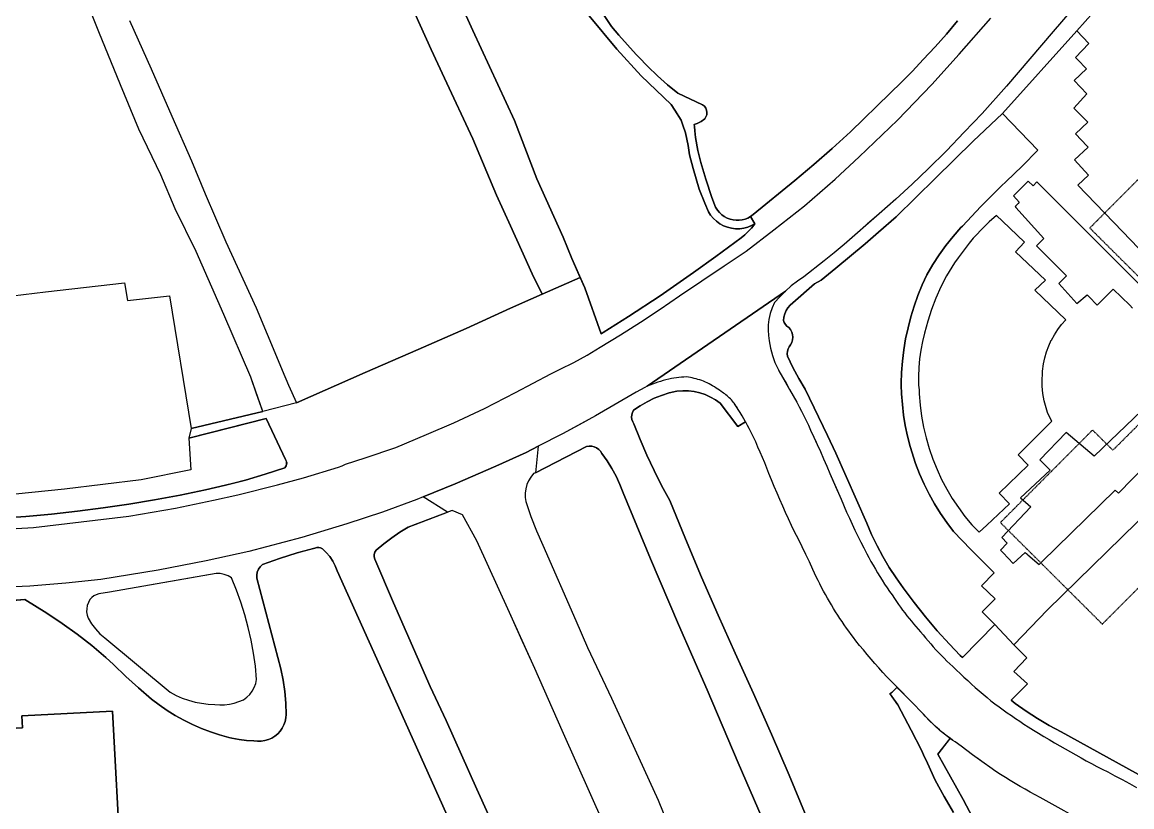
# Model space of a CAD drawing. Header units: inches. Extents: x 1273557 to 1282364, y 239587 to 246310.
# Drawn here: x 1277121.4 to 1277599.5, y 241213.5 to 241551.6 of the extents above; entities that cross this region are included whole.
import ezdxf

# ---------------------------------------------------------------- set-up
doc = ezdxf.new("R2010")
doc.units = ezdxf.units.IN
doc.header["$MEASUREMENT"] = 0
doc.linetypes.add('HIDDEN', pattern=[0.375, 0.25, -0.125])
for name, color, linetype in [('BLDG-UW', 231, 'Continuous'), ('BLDG-UW-UG', 159, 'HIDDEN'), ('GRASS', 3, 'Continuous'), ('PATH', 253, 'Continuous'), ('PATH-ISLAND', 252, 'Continuous'), ('STREET-UW', 50, 'Continuous')]:
    doc.layers.add(name, color=color, linetype=linetype)

msp = doc.modelspace()

# ---------------------------------------------------------------- linework, layer by layer
at = {"layer": 'BLDG-UW'}
msp.add_lwpolyline([(1277124.2, 241198.03), (1277124.82, 241186.26), (1277163.82, 241188.32), (1277160.29, 241254.72), (1277121.23, 241252.65), (1277121.5, 241247.53), (1277088.1, 241245.76), (1277074.28, 241245.03), (1277042.43, 241243.34), (1277042.13, 241249.09), (1277005.16, 241247.13), (1277003.12, 241247.02), (1277003.37, 241242.32), (1277006.66, 241180.08), (1277006.72, 241178.98), (1277045.78, 241181.04), (1277045.78, 241181.04), (1277045.78, 241181.04), (1277045.1, 241193.84), (1277054.27, 241194.33), (1277118.29, 241197.72)], close=True, dxfattribs=at)
at = {"layer": 'BLDG-UW-UG', "transparency": 33554687}
msp.add_lwpolyline([(1277627.52, 241509.24), (1277581.37, 241462.91), (1277630.9, 241413.57), (1277630.92, 241406.64), (1277591.31, 241367.16), (1277582.57, 241375.87), (1277542.84, 241335.99), (1277586.77, 241292.24), (1277715.56, 241421.55), (1277627.52, 241509.24)], close=True, dxfattribs=at)
at = {"layer": 'GRASS'}
for points in [[(1277112.47, 241433.06), (1277131.39, 241435.37), (1277165.38, 241439.34), (1277166.68, 241431.68), (1277184.77, 241433.64), (1277194.22, 241376.56), (1277225.04, 241383.82), (1277219.85, 241398.57), (1277208.3, 241425.7), (1277196.3, 241452.74), (1277187.27, 241471.23), (1277181.15, 241485.83), (1277171.69, 241505.56), (1277163.79, 241524.59), (1277154.33, 241547.46), (1277146.59, 241566.93), (1277140.4, 241583.08), (1277132.89, 241600.82), (1277125.14, 241618.65), (1277121.57, 241626.77), (1277119.2, 241632.18)], [(1277609.02, 241591.82), (1277589.89, 241563.58), (1277586.62, 241559.94), (1277575.8, 241547.88), (1277580.98, 241542.46), (1277575.18, 241536.34), (1277575.34, 241536.18), (1277575.88, 241535.64), (1277576.07, 241535.45), (1277579.98, 241531.52), (1277574.7, 241526.49), (1277580.15, 241520.79), (1277574.48, 241514.57), (1277580.11, 241508.92), (1277580.5, 241508.53), (1277575.22, 241503.5), (1277580.25, 241498.24), (1277580.67, 241497.8), (1277574.84, 241492.24), (1277580.86, 241485.73), (1277576.26, 241481.42), (1277595.43, 241461.47), (1277612.73, 241443.47)], [(1277301.27, 241579.4), (1277315.48, 241547.96), (1277333.45, 241509.28), (1277343.08, 241484.17), (1277354.42, 241458.94), (1277358.18, 241449.71), (1277363.79, 241437.11), (1277370.86, 241417.38), (1277371.71, 241417.89), (1277382.54, 241424.82), (1277396.25, 241433.65), (1277410.67, 241443.67), (1277420.29, 241450.68), (1277431.2, 241458.71), (1277432.76, 241459.97), (1277435.65, 241462.83), (1277437.06, 241464.74), (1277435.63, 241463.93), (1277434, 241463.26), (1277432.3, 241462.82), (1277430.55, 241462.59), (1277428.78, 241462.6), (1277427.03, 241462.83), (1277425.28, 241463.26), (1277423.6, 241463.91), (1277422, 241464.76), (1277420.52, 241465.8), (1277419.19, 241467.02), (1277418.01, 241468.39), (1277417.01, 241469.9), (1277415.57, 241473.57), (1277413.12, 241479.72), (1277410.5, 241488.49), (1277408.85, 241494.41), (1277408.28, 241498.51), (1277407.2, 241503.86), (1277405.95, 241507.16), (1277405.36, 241509.36), (1277402.57, 241513.66), (1277400.99, 241516.17), (1277388.09, 241528.42), (1277377.65, 241540.02), (1277365.7, 241554.38)], [(1277167.63, 241552.34), (1277176.92, 241531.56), (1277185.83, 241511.1), (1277194.25, 241491.83), (1277200.27, 241477.66), (1277209.16, 241457.01), (1277222.2, 241428.53), (1277231.71, 241405.86), (1277233.44, 241401.71), (1277236.16, 241395.19), (1277239.61, 241387.65), (1277269.11, 241400.61), (1277291.99, 241410.59), (1277312.68, 241419.62), (1277331.76, 241428.31), (1277340.51, 241432.3), (1277345.35, 241434.41), (1277341.1, 241443.11), (1277336.46, 241453.42), (1277331.73, 241463.89), (1277325.8, 241477.01), (1277315.47, 241501.28), (1277303.28, 241527.52), (1277297.59, 241539.76), (1277283.3, 241571.37)], [(1277371.85, 241554.87), (1277375.34, 241549.8), (1277378.41, 241545.99), (1277385.93, 241537.61), (1277386.89, 241536.61), (1277390.89, 241532.47), (1277395.05, 241528.48), (1277399.37, 241524.66), (1277403.83, 241521.02), (1277414.56, 241516.04), (1277415.3, 241515.39), (1277415.86, 241514.58), (1277416.23, 241513.67), (1277416.37, 241512.69), (1277416.29, 241511.71), (1277415.98, 241510.77), (1277415.47, 241509.93), (1277413.94, 241508.79), (1277412.26, 241507.9), (1277410.94, 241507.45), (1277411.01, 241506.59), (1277411.19, 241504.83), (1277411.41, 241501.98), (1277412.49, 241496.35), (1277413.8, 241491.17), (1277415.91, 241483.89), (1277418.47, 241476.03), (1277420.04, 241471.9), (1277420.91, 241470.59), (1277421.8, 241469.55), (1277422.8, 241468.63), (1277423.9, 241467.86), (1277425.11, 241467.22), (1277426.37, 241466.73), (1277427.7, 241466.4), (1277429.03, 241466.23), (1277430.32, 241466.22), (1277431.61, 241466.39), (1277432.85, 241466.71), (1277434.04, 241467.2), (1277435.14, 241467.82), (1277436.28, 241468.7), (1277454.33, 241483.41), (1277462.41, 241490.24), (1277470.39, 241497.22), (1277478.21, 241504.31), (1277495.35, 241521.04), (1277500.25, 241525.73), (1277504.94, 241530.54), (1277509.56, 241535.57), (1277514.69, 241540.97), (1277519.6, 241546.45), (1277524.4, 241552.12)], [(1277640.62, 241400.76), (1277587.81, 241453.56), (1277559.45, 241481.92), (1277558.6, 241482.76), (1277557.01, 241481.14), (1277554.76, 241483.12), (1277548.47, 241476.73), (1277550.95, 241474.07), (1277550.46, 241473.52), (1277549.25, 241472.16), (1277549.57, 241471.81), (1277561.62, 241458.46), (1277558.46, 241455.24), (1277571.28, 241442.27), (1277567.98, 241439.07), (1277575.76, 241430.34), (1277580.3, 241434.1), (1277580.96, 241433.4), (1277584.57, 241429.6), (1277591.51, 241436.53), (1277598.58, 241429.61), (1277599.79, 241428.41)], [(1277624.37, 241403.9), (1277583.25, 241364.61), (1277571.26, 241374.87), (1277559.79, 241362.99), (1277564.28, 241358.6), (1277551.57, 241346.67), (1277555.96, 241342.75), (1277543.54, 241329.49), (1277545.74, 241327.08), (1277542.9, 241324.1), (1277543.98, 241322.99), (1277548.4, 241318.42), (1277553.51, 241323.14), (1277554.22, 241322.52), (1277554.7, 241322.11), (1277559.55, 241317.93), (1277560.66, 241319.01), (1277592.36, 241349.89), (1277593.75, 241348.69), (1277642.65, 241398.73)], [(1277522.6, 241211.05), (1277518.57, 241218), (1277514.75, 241225.05), (1277511.43, 241232.29), (1277509.74, 241235.88), (1277508.79, 241237.94), (1277504.44, 241246.47), (1277498.59, 241257.5), (1277495.19, 241262.29), (1277496.32, 241263.03), (1277498.35, 241265.02), (1277493.92, 241269.57), (1277492.19, 241271.45), (1277490.48, 241273.35), (1277488.78, 241275.26), (1277487.11, 241277.2), (1277485.45, 241279.14), (1277483.81, 241281.11), (1277482.19, 241283.09), (1277480.59, 241285.08), (1277479.55, 241286.42), (1277478.53, 241287.77), (1277477.52, 241289.13), (1277476.53, 241290.5), (1277475.56, 241291.89), (1277474.61, 241293.29), (1277473.67, 241294.7), (1277472.76, 241296.13), (1277471.86, 241297.56), (1277470.98, 241299.01), (1277470.07, 241300.48), (1277469.18, 241301.96), (1277468.31, 241303.45), (1277467.46, 241304.95), (1277466.63, 241306.47), (1277465.83, 241307.99), (1277465.04, 241309.53), (1277464.27, 241311.08), (1277463.53, 241312.64), (1277462.8, 241314.2), (1277462.1, 241315.78), (1277460.55, 241319.05), (1277458.99, 241322.3), (1277457.41, 241325.55), (1277455.81, 241328.79), (1277454.19, 241332.02), (1277452.88, 241334.78), (1277451.59, 241337.55), (1277450.32, 241340.33), (1277449.07, 241343.12), (1277447.84, 241345.91), (1277446.63, 241348.72), (1277445.44, 241351.54), (1277444.28, 241354.36), (1277443.13, 241357.19), (1277442.21, 241359.47), (1277441.28, 241361.73), (1277440.33, 241364), (1277439.38, 241366.26), (1277438.4, 241368.51), (1277437.42, 241370.75), (1277436.75, 241372.19), (1277436.06, 241373.63), (1277435.35, 241375.05), (1277434.62, 241376.46), (1277433.88, 241377.86), (1277433.11, 241379.25), (1277433.01, 241379.42), (1277429.69, 241377.43), (1277422.1, 241387.39), (1277420.09, 241388.85), (1277417.94, 241390.09), (1277415.67, 241391.11), (1277413.32, 241391.9), (1277410.89, 241392.44), (1277408.43, 241392.74), (1277405.95, 241392.79), (1277403.47, 241392.58), (1277400.14, 241391.82), (1277396.87, 241390.8), (1277393.69, 241389.55), (1277390.61, 241388.06), (1277387.65, 241386.34), (1277384.82, 241384.41), (1277384.34, 241383.48), (1277384.05, 241382.48), (1277383.96, 241381.45), (1277384.08, 241380.42), (1277384.41, 241379.43), (1277384.92, 241378.53), (1277387.61, 241371.76), (1277390.5, 241365.06), (1277393.6, 241358.45), (1277396.89, 241351.94), (1277400.38, 241345.53), (1277407.15, 241328.99), (1277414.1, 241312.51), (1277421.22, 241296.1), (1277428.52, 241279.77), (1277436.46, 241262.33), (1277444.21, 241244.81), (1277451.78, 241227.2), (1277459.16, 241209.51)], [(1277111.72, 241337.88), (1277122.89, 241338.66), (1277134.04, 241339.66), (1277145.17, 241340.87), (1277156.28, 241342.29), (1277167.35, 241343.93), (1277178.39, 241345.78), (1277189.39, 241347.84), (1277200.35, 241350.12), (1277209, 241352.08), (1277217.59, 241354.31), (1277226.1, 241356.81), (1277234.53, 241359.57), (1277235.04, 241360.39), (1277235.27, 241361.32), (1277235.21, 241362.27), (1277234.87, 241363.17), (1277226.49, 241380.77), (1277193.12, 241372.39), (1277193.96, 241358.78), (1277172.56, 241354.37), (1277139.55, 241350.35), (1277088.76, 241345.2)], [(1277443.47, 241201.04), (1277429.87, 241232.4), (1277416.49, 241263.87), (1277404.16, 241292.07), (1277392.11, 241320.4), (1277380.35, 241348.84), (1277378.93, 241352.44), (1277377.28, 241355.95), (1277375.42, 241359.34), (1277373.36, 241362.62), (1277371.09, 241365.76), (1277370.52, 241366.71), (1277369.77, 241367.53), (1277368.87, 241368.18), (1277367.86, 241368.65), (1277366.78, 241368.91), (1277365.67, 241368.95), (1277364.58, 241368.77), (1277342.47, 241357.46), (1277341.71, 241357.07), (1277340.54, 241355.62), (1277339.58, 241354.03), (1277338.85, 241352.33), (1277338.35, 241350.54), (1277338.1, 241348.7), (1277338.1, 241346.84), (1277338.35, 241345), (1277340.47, 241338.64), (1277342.9, 241332.38), (1277345.64, 241326.24), (1277359.86, 241293.77), (1277364.97, 241282.1), (1277375.27, 241260.3), (1277385.39, 241238.41), (1277395.32, 241216.42), (1277401.82, 241200.38)], [(1277627.33, 241361.11), (1277563.21, 241298.32), (1277548.58, 241283.37), (1277554.18, 241277.72), (1277548.64, 241271.87), (1277554.5, 241266.57), (1277547.45, 241259.48), (1277549.26, 241258.06), (1277553.99, 241254.68), (1277558.88, 241251.51), (1277563.9, 241248.57), (1277569.04, 241245.87), (1277609.4, 241223.49)], [(1277378.18, 241192.19), (1277354.05, 241246.33), (1277342.19, 241273.04), (1277331.27, 241297.21), (1277317.21, 241328.1), (1277311.13, 241339.33), (1277306.64, 241341.24), (1277287.66, 241334.03), (1277284.06, 241331.79), (1277280.57, 241329.38), (1277277.2, 241326.81), (1277273.95, 241324.08), (1277273.37, 241323.25), (1277273.05, 241322.28), (1277273.03, 241321.26), (1277273.3, 241320.28), (1277281.39, 241301.34), (1277297.19, 241265.39), (1277304.01, 241250.69), (1277310.68, 241235.91), (1277317.19, 241221.06), (1277336.86, 241178)], [(1277308.94, 241199.82), (1277275.42, 241274.34), (1277257.12, 241315.15), (1277256.25, 241317.31), (1277255.16, 241319.37), (1277253.86, 241321.31), (1277252.37, 241323.11), (1277250.71, 241324.74), (1277249.95, 241325.13), (1277249.11, 241325.3), (1277248.26, 241325.25), (1277247.45, 241324.98), (1277239.83, 241322.92), (1277232.3, 241320.56), (1277224.87, 241317.92), (1277223.92, 241316.98), (1277223.17, 241315.87), (1277222.67, 241314.63), (1277222.43, 241313.31), (1277222.46, 241311.97), (1277232.86, 241272.91), (1277233.82, 241268.05), (1277234.52, 241263.14), (1277234.95, 241258.2), (1277235.11, 241253.24), (1277235.01, 241251.82), (1277234.69, 241250.28), (1277234.16, 241248.79), (1277233.44, 241247.38), (1277232.53, 241246.09), (1277231.45, 241244.93), (1277230.23, 241243.93), (1277228.89, 241243.1), (1277227.44, 241242.46), (1277225.92, 241242.02), (1277224.36, 241241.79), (1277222.78, 241241.78), (1277221.21, 241241.98), (1277218.02, 241242.12), (1277214.85, 241242.48), (1277211.71, 241243.07), (1277210.46, 241243.4), (1277206.43, 241244.49), (1277202.46, 241245.79), (1277198.55, 241247.27), (1277194.72, 241248.94), (1277190.98, 241250.8), (1277187.33, 241252.83), (1277183.79, 241255.04), (1277180.36, 241257.42), (1277177.05, 241259.96), (1277171.43, 241264.76), (1277165.97, 241269.72), (1277160.65, 241274.83), (1277157.42, 241277.81), (1277151.32, 241282.95), (1277145.03, 241287.87), (1277138.56, 241292.55), (1277131.93, 241296.98), (1277122.52, 241302.83), (1277090.16, 241300.43)], [(1277088.12, 241245.76), (1277121.5, 241247.53), (1277121.23, 241252.65), (1277160.29, 241254.72), (1277163.82, 241188.32)], [(1277581.68, 241205.47), (1277560, 241217.48), (1277557.82, 241218.66), (1277555.66, 241219.85), (1277553.51, 241221.07), (1277551.37, 241222.3), (1277549.24, 241223.56), (1277547.12, 241224.83), (1277545.01, 241226.13), (1277542.91, 241227.44), (1277540.83, 241228.77), (1277538.32, 241230.56), (1277535.82, 241232.35), (1277533.33, 241234.16), (1277530.84, 241235.97), (1277528.36, 241237.8), (1277525.89, 241239.63), (1277523.43, 241241.47), (1277522.42, 241242.15), (1277521.18, 241243.02), (1277515.91, 241236.26), (1277526.84, 241216.63), (1277537.87, 241195.68)]]:
    msp.add_lwpolyline(points, dxfattribs=at)
for points in [[(1277500.19, 241400.7), (1277500.6, 241405.55), (1277501.21, 241410.37), (1277502.03, 241415.17), (1277503.05, 241419.92), (1277504.28, 241424.63), (1277505.7, 241429.28), (1277507.33, 241433.86), (1277509.15, 241438.37), (1277511.16, 241442.8), (1277513.71, 241447.12), (1277516.46, 241451.31), (1277519.4, 241455.37), (1277522.52, 241459.29), (1277525.83, 241463.06), (1277526.48, 241463.74), (1277534.4, 241472.12), (1277543.21, 241480.94), (1277545.39, 241483.01), (1277552.26, 241489.51), (1277558.99, 241496.44), (1277543.8, 241512.23), (1277531.11, 241500.3), (1277514.94, 241484.32), (1277497.97, 241467.71), (1277490.33, 241461.05), (1277484.64, 241456.08), (1277471.99, 241445.59), (1277465.59, 241440.45), (1277462.8, 241438.79), (1277453.39, 241430.66), (1277452.28, 241429.69), (1277451.31, 241428.56), (1277450.52, 241427.31), (1277449.92, 241425.96), (1277449.53, 241424.53), (1277449.34, 241423.06), (1277449.68, 241422.14), (1277450.2, 241421.3), (1277450.87, 241420.59), (1277451.68, 241420.03), (1277452.39, 241419.12), (1277452.92, 241418.1), (1277453.25, 241416.99), (1277453.38, 241415.84), (1277453.28, 241414.69), (1277452.98, 241413.58), (1277452.48, 241412.54), (1277451.82, 241411.72), (1277451.34, 241410.79), (1277451.06, 241409.78), (1277451, 241408.73), (1277451.15, 241407.69), (1277453.42, 241402.78), (1277455.97, 241398.01), (1277458.78, 241393.4), (1277468.33, 241373.51), (1277471.97, 241365.94), (1277485.24, 241335.76), (1277487.38, 241330.84), (1277489.71, 241326.02), (1277492.24, 241321.3), (1277494.97, 241316.69), (1277497.88, 241312.2), (1277500.98, 241307.83), (1277505.66, 241301.53), (1277510.53, 241295.38), (1277515.6, 241289.38), (1277520.85, 241283.54), (1277525.47, 241278.77), (1277526.48, 241277.8), (1277540.44, 241292.06), (1277534.94, 241297.59), (1277540.58, 241303.08), (1277534.74, 241308.74), (1277540.16, 241314.35), (1277530.06, 241324.45), (1277522.67, 241332.14), (1277519.76, 241335.98), (1277517.03, 241339.96), (1277514.48, 241344.06), (1277512.13, 241348.27), (1277509.97, 241352.58), (1277508.02, 241356.99), (1277506.27, 241361.49), (1277503.96, 241368.76), (1277502.82, 241373.23), (1277501.88, 241377.75), (1277501.14, 241382.3), (1277500.6, 241386.88), (1277500.26, 241391.48), (1277500.15, 241395.2), (1277500.12, 241396.09)], [(1277561.03, 241401.18), (1277561.49, 241404.33), (1277562.02, 241406.98), (1277562.76, 241409.58), (1277563.68, 241412.12), (1277564.78, 241414.54), (1277564.8, 241414.58), (1277566.1, 241416.95), (1277567.58, 241419.21), (1277569.22, 241421.35), (1277571.02, 241423.37), (1277557.74, 241436.18), (1277562.31, 241440.46), (1277549.35, 241452.66), (1277553.27, 241456.76), (1277543.83, 241465.93), (1277541.23, 241468.34), (1277538.05, 241465.55), (1277535, 241462.62), (1277532.1, 241459.54), (1277531.19, 241458.47), (1277529.35, 241456.33), (1277526.75, 241452.99), (1277524.62, 241450.09), (1277523.06, 241447.84), (1277519.58, 241442.25), (1277517.2, 241437.53), (1277515.06, 241432.7), (1277513.18, 241427.76), (1277511.56, 241422.73), (1277510.2, 241417.62), (1277509.27, 241413.96), (1277508.54, 241410.25), (1277508.01, 241406.5), (1277507.69, 241402.74), (1277507.56, 241398.96), (1277507.63, 241395.18), (1277507.78, 241393.18), (1277507.91, 241391.41), (1277508.26, 241386.62), (1277508.86, 241381.86), (1277509.72, 241377.13), (1277510.82, 241372.46), (1277512.17, 241367.85), (1277513.77, 241363.32), (1277515.6, 241358.88), (1277517.54, 241354.59), (1277519.72, 241350.41), (1277522.12, 241346.36), (1277524.74, 241342.44), (1277527.56, 241338.67), (1277530.59, 241335.06), (1277533.64, 241331.8), (1277537.03, 241334.8), (1277546.79, 241344.07), (1277542.35, 241348.66), (1277554.79, 241360.74), (1277550.54, 241365.24), (1277565.08, 241379.67), (1277564.05, 241381.5), (1277563.19, 241383.42), (1277562.53, 241385.41), (1277561.73, 241388.5), (1277561.18, 241391.63), (1277560.88, 241394.81), (1277560.83, 241397.99), (1277560.94, 241399.7)], [(1277218.77, 241290.84), (1277217.3, 241296.27), (1277215.6, 241301.64), (1277213.67, 241306.93), (1277211.53, 241312.14), (1277210.04, 241313.03), (1277208.42, 241313.66), (1277206.72, 241314), (1277204.99, 241314.04), (1277158.94, 241306.03), (1277154.33, 241305.22), (1277153.23, 241304.9), (1277152.21, 241304.38), (1277151.3, 241303.67), (1277150.55, 241302.8), (1277149.88, 241301.57), (1277149.41, 241300.24), (1277149.16, 241298.86), (1277149.13, 241297.46), (1277149.33, 241296.07), (1277149.74, 241294.73), (1277151.19, 241292.35), (1277152.88, 241290.13), (1277154.81, 241288.11), (1277156.93, 241286.3), (1277185.18, 241262.87), (1277187.71, 241261.53), (1277190.34, 241260.37), (1277193.05, 241259.41), (1277195.82, 241258.66), (1277198.64, 241258.11), (1277201.49, 241257.76), (1277204.36, 241257.63), (1277206.46, 241257.47), (1277208.57, 241257.51), (1277210.66, 241257.76), (1277212.72, 241258.2), (1277214.73, 241258.84), (1277216.67, 241259.67), (1277218.13, 241260.7), (1277219.42, 241261.94), (1277220.51, 241263.36), (1277221.37, 241264.93), (1277221.99, 241266.61), (1277222.34, 241268.37), (1277221.84, 241274.06), (1277221.06, 241279.73), (1277220.02, 241285.35)]]:
    msp.add_lwpolyline(points, close=True, dxfattribs=at)
at = {"layer": 'PATH'}
for points in [[(1277283.3, 241571.37), (1277297.59, 241539.76), (1277303.28, 241527.52), (1277315.47, 241501.28), (1277325.8, 241477.01), (1277331.73, 241463.89), (1277336.46, 241453.42), (1277341.1, 241443.11), (1277345.35, 241434.41), (1277361.8, 241441.58), (1277361.8, 241441.58), (1277358.18, 241449.71), (1277354.42, 241458.94), (1277343.08, 241484.17), (1277333.45, 241509.28), (1277315.48, 241547.96), (1277301.27, 241579.4)], [(1277167.63, 241552.34), (1277176.92, 241531.56), (1277185.83, 241511.1), (1277194.25, 241491.83), (1277200.27, 241477.66), (1277209.16, 241457.01), (1277222.2, 241428.53), (1277231.71, 241405.86), (1277233.44, 241401.71), (1277236.16, 241395.19), (1277239.61, 241387.65), (1277225.04, 241383.82), (1277222.34, 241391.5), (1277219.85, 241398.57), (1277208.3, 241425.7), (1277196.3, 241452.74), (1277187.27, 241471.23), (1277181.15, 241485.83), (1277171.69, 241505.56), (1277163.79, 241524.59), (1277154.33, 241547.46), (1277146.59, 241566.93)], [(1277609.4, 241223.49), (1277569.04, 241245.87), (1277563.9, 241248.57), (1277558.88, 241251.51), (1277553.99, 241254.68), (1277549.26, 241258.06), (1277547.45, 241259.48), (1277554.5, 241266.57), (1277548.64, 241271.87), (1277554.18, 241277.72), (1277548.58, 241283.37), (1277540.44, 241292.06), (1277526.48, 241277.8), (1277525.47, 241278.77), (1277520.85, 241283.54), (1277515.6, 241289.38), (1277510.53, 241295.38), (1277505.66, 241301.53), (1277500.98, 241307.83), (1277497.88, 241312.2), (1277494.97, 241316.69), (1277492.24, 241321.3), (1277489.71, 241326.02), (1277487.38, 241330.84), (1277485.24, 241335.76), (1277471.97, 241365.94), (1277468.33, 241373.51), (1277458.78, 241393.4), (1277455.97, 241398.01), (1277453.42, 241402.78), (1277451.15, 241407.69), (1277451, 241408.73), (1277451.06, 241409.78), (1277451.34, 241410.79), (1277451.82, 241411.72), (1277452.48, 241412.54), (1277452.98, 241413.58), (1277453.28, 241414.69), (1277453.38, 241415.84), (1277453.25, 241416.99), (1277452.92, 241418.1), (1277452.39, 241419.12), (1277451.68, 241420.03), (1277450.87, 241420.59), (1277450.2, 241421.3), (1277449.68, 241422.14), (1277449.34, 241423.06), (1277449.53, 241424.53), (1277449.92, 241425.96), (1277450.52, 241427.31), (1277451.31, 241428.56), (1277452.28, 241429.69), (1277453.39, 241430.66), (1277462.8, 241438.79), (1277465.59, 241440.45), (1277471.99, 241445.59), (1277484.64, 241456.08), (1277490.33, 241461.05), (1277497.97, 241467.71), (1277514.94, 241484.32), (1277531.11, 241500.3), (1277543.8, 241512.23), (1277575.8, 241547.88), (1277586.62, 241559.94)], [(1277085.96, 241331.53), (1277126.21, 241333.91), (1277167.29, 241338.78), (1277187.38, 241342.23), (1277203.85, 241345.59), (1277214.33, 241347.93), (1277231.42, 241352.22), (1277242.51, 241355.28), (1277257.65, 241359.86), (1277259.23, 241360.37), (1277260.73, 241361.1), (1277269.19, 241363.83), (1277282.42, 241368.38), (1277295.58, 241373.88), (1277307.28, 241379), (1277320.59, 241385.08), (1277333.85, 241392.04), (1277349.2, 241400.03), (1277353.13, 241402.08), (1277353.18, 241402.11), (1277359.03, 241404.94), (1277364.78, 241408.09), (1277370.37, 241411.55), (1277379.1, 241416.83), (1277387.71, 241422.3), (1277396.21, 241427.94), (1277404.58, 241433.75), (1277423.78, 241446.68), (1277433.36, 241452.9), (1277445.26, 241462.11), (1277458.45, 241472.42), (1277471.62, 241483.94), (1277482.01, 241493.62), (1277498.46, 241509.42), (1277513.36, 241524.8), (1277525.07, 241537.89), (1277538.74, 241553.39)], [(1277365.7, 241554.38), (1277377.65, 241540.02), (1277388.09, 241528.42), (1277400.99, 241516.17), (1277402.57, 241513.66), (1277405.36, 241509.36), (1277405.95, 241507.16), (1277407.2, 241503.86), (1277408.28, 241498.51), (1277408.85, 241494.41), (1277410.5, 241488.49), (1277413.12, 241479.72), (1277415.57, 241473.57), (1277417.01, 241469.9), (1277418.01, 241468.39), (1277419.19, 241467.02), (1277420.52, 241465.8), (1277422, 241464.76), (1277423.6, 241463.91), (1277425.28, 241463.26), (1277427.03, 241462.83), (1277428.78, 241462.6), (1277430.55, 241462.59), (1277432.3, 241462.82), (1277434, 241463.26), (1277435.63, 241463.93), (1277437.06, 241464.74), (1277435.14, 241467.82), (1277434.04, 241467.2), (1277432.85, 241466.71), (1277431.61, 241466.39), (1277430.32, 241466.22), (1277429.03, 241466.23), (1277427.7, 241466.4), (1277426.37, 241466.73), (1277425.11, 241467.22), (1277423.9, 241467.86), (1277422.8, 241468.63), (1277421.8, 241469.55), (1277420.91, 241470.59), (1277420.04, 241471.9), (1277418.47, 241476.03), (1277415.91, 241483.89), (1277413.8, 241491.17), (1277412.49, 241496.35), (1277411.41, 241501.98), (1277411.19, 241504.83), (1277411.01, 241506.59), (1277410.94, 241507.45), (1277412.26, 241507.9), (1277413.94, 241508.79), (1277415.47, 241509.93), (1277415.98, 241510.77), (1277416.29, 241511.71), (1277416.37, 241512.69), (1277416.23, 241513.67), (1277415.86, 241514.58), (1277415.3, 241515.39), (1277414.56, 241516.04), (1277403.83, 241521.02), (1277399.37, 241524.66), (1277395.05, 241528.48), (1277390.89, 241532.47), (1277386.89, 241536.61), (1277385.93, 241537.61), (1277378.41, 241545.99), (1277375.34, 241549.8), (1277371.85, 241554.87)], [(1277573.59, 241556.99), (1277565.55, 241547.52), (1277545.45, 241524.02), (1277534.93, 241512.26), (1277527.31, 241504.18), (1277519.56, 241496.22), (1277511.68, 241488.39), (1277504.8, 241481.79), (1277497.78, 241475.33), (1277490.61, 241469.02), (1277485.6, 241464.65), (1277475.5, 241455.85), (1277471.23, 241452.26), (1277466.91, 241448.74), (1277458.17, 241441.92), (1277455.38, 241440.01), (1277452.72, 241437.93), (1277450.19, 241435.69), (1277447.79, 241433.31), (1277445.55, 241430.78), (1277444.47, 241428.46), (1277443.65, 241426.04), (1277443.11, 241423.54), (1277442.84, 241421.24), (1277442.76, 241418.92), (1277442.87, 241416.6), (1277443.17, 241414.3), (1277443.74, 241411.13), (1277444.6, 241408.02), (1277445.73, 241405), (1277447.27, 241401.8), (1277447.45, 241401.43), (1277448.97, 241398.71), (1277450.5, 241396), (1277452.03, 241393.29), (1277453.57, 241390.59), (1277455.12, 241387.89), (1277456.16, 241385.91), (1277457.18, 241383.93), (1277458.17, 241381.93), (1277459.15, 241379.92), (1277460.1, 241377.9), (1277461.03, 241375.87), (1277462.47, 241372.77), (1277463.02, 241371.57), (1277463.89, 241369.67), (1277465.29, 241366.56), (1277466.66, 241363.43), (1277468.02, 241360.3), (1277469.36, 241357.16), (1277471.77, 241351.59), (1277474.18, 241346.02), (1277476.6, 241340.45), (1277477.78, 241337.86), (1277478.97, 241335.28), (1277480.19, 241332.72), (1277481.43, 241330.16), (1277482.69, 241327.61), (1277483.97, 241325.08), (1277485.27, 241322.55), (1277486.17, 241320.88), (1277487.09, 241319.23), (1277488.03, 241317.58), (1277488.98, 241315.94), (1277489.96, 241314.32), (1277490.95, 241312.7), (1277491.95, 241311.1), (1277492.98, 241309.5), (1277494.02, 241307.92), (1277495.08, 241306.35), (1277496.16, 241304.79), (1277497.25, 241303.24), (1277498.09, 241301.98), (1277498.96, 241300.73), (1277499.84, 241299.5), (1277500.73, 241298.27), (1277501.64, 241297.06), (1277502.57, 241295.86), (1277503.52, 241294.67), (1277504.48, 241293.5), (1277505.46, 241292.34), (1277506.45, 241291.19), (1277507.46, 241290.06), (1277508.49, 241288.94), (1277509.55, 241287.61), (1277510.62, 241286.29), (1277511.71, 241284.99), (1277512.82, 241283.7), (1277513.95, 241282.43), (1277515.09, 241281.18), (1277516.25, 241279.94), (1277517.43, 241278.71), (1277518.63, 241277.5), (1277519.84, 241276.31), (1277521.07, 241275.14), (1277522.31, 241273.98), (1277523.9, 241272.44), (1277525.51, 241270.9), (1277527.13, 241269.39), (1277528.75, 241267.88), (1277530.4, 241266.39), (1277532.05, 241264.91), (1277533.72, 241263.44), (1277535.39, 241261.99), (1277537.08, 241260.55), (1277538.79, 241259.21), (1277540.52, 241257.89), (1277542.26, 241256.59), (1277544.02, 241255.3), (1277545.79, 241254.04), (1277547.57, 241252.79), (1277549.36, 241251.57), (1277551.17, 241250.36), (1277552.99, 241249.17), (1277554.82, 241248), (1277557.07, 241246.6), (1277559.33, 241245.21), (1277561.6, 241243.84), (1277563.88, 241242.48), (1277566.17, 241241.14), (1277568.47, 241239.82), (1277570.78, 241238.52), (1277573.1, 241237.23), (1277575.35, 241235.93), (1277577.61, 241234.65), (1277579.88, 241233.39), (1277582.16, 241232.15), (1277584.46, 241230.94), (1277586.76, 241229.75), (1277589.08, 241228.58), (1277592.21, 241226.91), (1277595.33, 241225.23), (1277598.44, 241223.52), (1277601.54, 241221.8)], [(1277524.4, 241552.12), (1277519.6, 241546.45), (1277514.69, 241540.97), (1277509.56, 241535.57), (1277504.94, 241530.54), (1277500.25, 241525.73), (1277495.35, 241521.04), (1277478.21, 241504.31), (1277470.39, 241497.22), (1277462.41, 241490.24), (1277454.33, 241483.41), (1277436.28, 241468.7), (1277435.14, 241467.82), (1277437.06, 241464.74), (1277435.65, 241462.83), (1277432.76, 241459.97), (1277431.2, 241458.71), (1277420.29, 241450.68), (1277410.67, 241443.67), (1277396.25, 241433.65), (1277382.54, 241424.82), (1277371.71, 241417.89), (1277370.86, 241417.38), (1277363.79, 241437.11), (1277361.8, 241441.58), (1277345.35, 241434.41), (1277345.35, 241434.41), (1277340.51, 241432.3), (1277331.76, 241428.31), (1277312.68, 241419.62), (1277291.99, 241410.59), (1277269.11, 241400.61), (1277239.61, 241387.65), (1277225.04, 241383.82), (1277194.22, 241376.56), (1277194.22, 241376.56), (1277193.12, 241372.39), (1277211.88, 241377.1), (1277226.49, 241380.77), (1277234.87, 241363.17), (1277235.39, 241361.8), (1277235.04, 241360.39), (1277234.53, 241359.57), (1277226.1, 241356.81), (1277217.59, 241354.31), (1277211.96, 241352.85), (1277209, 241352.08), (1277200.35, 241350.12), (1277189.39, 241347.84), (1277178.39, 241345.78), (1277167.35, 241343.93), (1277156.28, 241342.29), (1277145.17, 241340.87), (1277134.04, 241339.66), (1277122.89, 241338.66), (1277111.72, 241337.88)], [(1277612.73, 241443.47), (1277595.43, 241461.47), (1277576.26, 241481.42), (1277580.86, 241485.73), (1277574.84, 241492.24), (1277580.67, 241497.8), (1277580.25, 241498.24), (1277575.22, 241503.5), (1277580.5, 241508.53), (1277580.11, 241508.92), (1277574.48, 241514.57), (1277580.15, 241520.79), (1277574.7, 241526.49), (1277579.98, 241531.52), (1277576.07, 241535.45), (1277575.88, 241535.64), (1277575.34, 241536.18), (1277575.18, 241536.34), (1277580.98, 241542.46), (1277575.8, 241547.88), (1277543.8, 241512.23), (1277558.99, 241496.44), (1277552.26, 241489.51), (1277545.39, 241483.01), (1277543.21, 241480.94), (1277534.4, 241472.12), (1277526.48, 241463.74), (1277525.83, 241463.06), (1277522.52, 241459.29), (1277519.4, 241455.37), (1277516.46, 241451.31), (1277513.71, 241447.12), (1277511.16, 241442.8), (1277509.15, 241438.37), (1277507.33, 241433.86), (1277505.7, 241429.28), (1277504.28, 241424.63), (1277503.05, 241419.92), (1277502.03, 241415.17), (1277501.21, 241410.37), (1277500.6, 241405.55), (1277500.19, 241400.7), (1277500.12, 241396.09), (1277500.15, 241395.2), (1277500.26, 241391.48), (1277500.6, 241386.88), (1277501.14, 241382.3), (1277501.88, 241377.75), (1277502.82, 241373.23), (1277503.96, 241368.76), (1277506.27, 241361.49), (1277508.02, 241356.99), (1277509.97, 241352.58), (1277512.13, 241348.27), (1277514.48, 241344.06), (1277517.03, 241339.96), (1277519.76, 241335.98), (1277522.67, 241332.14), (1277530.06, 241324.45), (1277540.16, 241314.35), (1277534.74, 241308.74), (1277540.58, 241303.08), (1277534.94, 241297.59), (1277540.44, 241292.06), (1277548.58, 241283.37), (1277563.21, 241298.32), (1277627.33, 241361.11)], [(1277112.47, 241433.06), (1277131.39, 241435.37), (1277165.38, 241439.34), (1277166.68, 241431.68), (1277184.77, 241433.64), (1277194.22, 241376.56), (1277193.12, 241372.39), (1277193.96, 241358.78), (1277172.56, 241354.37), (1277139.55, 241350.35), (1277088.76, 241345.2)], [(1277459.16, 241209.51), (1277451.78, 241227.2), (1277444.21, 241244.81), (1277436.46, 241262.33), (1277428.52, 241279.77), (1277421.22, 241296.1), (1277414.1, 241312.51), (1277407.15, 241328.99), (1277400.38, 241345.53), (1277396.89, 241351.94), (1277393.6, 241358.45), (1277390.5, 241365.06), (1277387.61, 241371.76), (1277384.92, 241378.53), (1277384.41, 241379.43), (1277384.08, 241380.42), (1277383.96, 241381.45), (1277384.05, 241382.48), (1277384.34, 241383.48), (1277384.82, 241384.41), (1277387.65, 241386.34), (1277390.61, 241388.06), (1277393.69, 241389.55), (1277396.87, 241390.8), (1277400.14, 241391.82), (1277403.47, 241392.58), (1277405.95, 241392.79), (1277408.43, 241392.74), (1277410.89, 241392.44), (1277413.32, 241391.9), (1277415.67, 241391.11), (1277417.94, 241390.09), (1277420.09, 241388.85), (1277422.1, 241387.39), (1277429.69, 241377.43), (1277433.01, 241379.42), (1277432.32, 241380.63), (1277431.52, 241382), (1277430.69, 241383.36), (1277428.3, 241387.18), (1277428.15, 241387.38), (1277427.76, 241387.88), (1277427.35, 241388.37), (1277426.93, 241388.84), (1277426.49, 241389.3), (1277426.03, 241389.75), (1277425.57, 241390.18), (1277425.08, 241390.6), (1277424.59, 241391), (1277424.08, 241391.39), (1277423.56, 241391.75), (1277423.03, 241392.11), (1277422.49, 241392.44), (1277421.79, 241392.97), (1277421.08, 241393.48), (1277420.36, 241393.97), (1277419.62, 241394.45), (1277418.87, 241394.9), (1277418.11, 241395.33), (1277417.34, 241395.75), (1277416.56, 241396.14), (1277415.76, 241396.51), (1277414.96, 241396.86), (1277414.15, 241397.19), (1277413.35, 241397.45), (1277412.54, 241397.69), (1277411.73, 241397.91), (1277410.91, 241398.12), (1277410.09, 241398.31), (1277409.26, 241398.48), (1277408.43, 241398.63), (1277407.59, 241398.77), (1277406.51, 241398.71), (1277405.42, 241398.63), (1277404.34, 241398.53), (1277403.26, 241398.4), (1277402.18, 241398.26), (1277401.11, 241398.09), (1277399.93, 241397.81), (1277398.75, 241397.5), (1277397.58, 241397.17), (1277396.42, 241396.82), (1277395.26, 241396.45), (1277394.12, 241396.05), (1277392.98, 241395.63), (1277391.85, 241395.19), (1277390.72, 241394.73), (1277389.66, 241394.18), (1277385.85, 241392.17), (1277368.45, 241381.98), (1277361.3, 241378.08), (1277354.12, 241374.17), (1277343.7, 241368.85), (1277342.47, 241357.46), (1277364.58, 241368.77), (1277365.67, 241368.95), (1277366.78, 241368.91), (1277367.86, 241368.65), (1277368.87, 241368.18), (1277369.77, 241367.53), (1277370.52, 241366.71), (1277371.09, 241365.76), (1277373.36, 241362.62), (1277375.42, 241359.34), (1277377.28, 241355.95), (1277378.93, 241352.44), (1277380.35, 241348.84), (1277392.11, 241320.4), (1277404.16, 241292.07), (1277416.49, 241263.87), (1277429.87, 241232.4), (1277443.47, 241201.04)], [(1277336.86, 241178), (1277317.19, 241221.06), (1277310.68, 241235.91), (1277304.01, 241250.69), (1277297.19, 241265.39), (1277281.39, 241301.34), (1277273.3, 241320.28), (1277273.03, 241321.26), (1277273.05, 241322.28), (1277273.37, 241323.25), (1277273.95, 241324.08), (1277277.2, 241326.81), (1277280.08, 241329), (1277280.57, 241329.38), (1277284.06, 241331.79), (1277287.66, 241334.03), (1277304.67, 241340.49), (1277294.19, 241347.11), (1277294.19, 241347.11), (1277291.41, 241345.98), (1277276.67, 241340.42), (1277261.28, 241335.42), (1277241.86, 241329.61), (1277219.07, 241323.56), (1277200.69, 241319.53), (1277179.9, 241315.42), (1277155.21, 241311.48), (1277140.14, 241309.85), (1277124.7, 241308.61), (1277101.55, 241307.63)], [(1277113.75, 241302.18), (1277122.52, 241302.83), (1277131.93, 241296.98), (1277138.56, 241292.55), (1277145.03, 241287.87), (1277151.32, 241282.95), (1277157.42, 241277.81), (1277160.65, 241274.83), (1277165.97, 241269.72), (1277171.43, 241264.76), (1277177.05, 241259.96), (1277180.36, 241257.42), (1277183.79, 241255.04), (1277187.33, 241252.83), (1277190.98, 241250.8), (1277194.72, 241248.94), (1277198.55, 241247.27), (1277202.46, 241245.79), (1277206.43, 241244.49), (1277210.46, 241243.4), (1277211.71, 241243.07), (1277214.85, 241242.48), (1277218.02, 241242.12), (1277221.21, 241241.98), (1277222.78, 241241.78), (1277224.36, 241241.79), (1277225.92, 241242.02), (1277227.44, 241242.46), (1277228.89, 241243.1), (1277230.23, 241243.93), (1277231.45, 241244.93), (1277232.53, 241246.09), (1277233.44, 241247.38), (1277234.16, 241248.79), (1277234.69, 241250.28), (1277235.01, 241251.82), (1277235.11, 241253.24), (1277234.95, 241258.2), (1277234.52, 241263.14), (1277233.82, 241268.05), (1277232.86, 241272.91), (1277222.46, 241311.97), (1277222.43, 241313.31), (1277222.67, 241314.63), (1277223.17, 241315.87), (1277223.92, 241316.98), (1277224.87, 241317.92), (1277232.3, 241320.56), (1277239.83, 241322.92), (1277245.18, 241324.37), (1277247.45, 241324.98), (1277248.26, 241325.25), (1277249.11, 241325.3), (1277249.95, 241325.13), (1277250.71, 241324.74), (1277252.37, 241323.11), (1277253.86, 241321.31), (1277255.16, 241319.37), (1277256.25, 241317.31), (1277257.12, 241315.15), (1277275.42, 241274.34), (1277308.94, 241199.82)], [(1277537.87, 241195.68), (1277526.84, 241216.63), (1277515.91, 241236.26), (1277521.17, 241243.01), (1277516.92, 241246.22), (1277512.05, 241250.82), (1277509.67, 241253.49), (1277504.4, 241258.84), (1277498.35, 241265.02), (1277495.34, 241262.07), (1277498.59, 241257.5), (1277504.44, 241246.47), (1277508.79, 241237.94), (1277509.74, 241235.88), (1277511.43, 241232.29), (1277514.75, 241225.05), (1277518.57, 241218), (1277522.6, 241211.05)]]:
    msp.add_lwpolyline(points, dxfattribs=at)
at = {"layer": 'PATH-ISLAND'}
for points in [[(1277640.62, 241400.76), (1277587.81, 241453.56), (1277559.45, 241481.92), (1277558.6, 241482.76), (1277557.01, 241481.14), (1277554.76, 241483.12), (1277548.47, 241476.73), (1277550.95, 241474.07), (1277550.46, 241473.52), (1277549.25, 241472.16), (1277549.57, 241471.81), (1277561.62, 241458.46), (1277558.46, 241455.24), (1277571.28, 241442.27), (1277567.98, 241439.07), (1277575.76, 241430.34), (1277580.3, 241434.1), (1277580.96, 241433.4), (1277584.57, 241429.6), (1277591.51, 241436.53), (1277598.58, 241429.61), (1277599.79, 241428.41)], [(1277624.37, 241403.9), (1277583.25, 241364.61), (1277571.26, 241374.87), (1277559.79, 241362.99), (1277564.28, 241358.6), (1277551.57, 241346.67), (1277555.96, 241342.75), (1277543.54, 241329.49), (1277545.74, 241327.08), (1277542.9, 241324.1), (1277543.98, 241322.99), (1277548.4, 241318.42), (1277553.51, 241323.14), (1277554.22, 241322.52), (1277554.7, 241322.11), (1277559.55, 241317.93), (1277560.66, 241319.01), (1277592.36, 241349.89), (1277593.75, 241348.69), (1277642.65, 241398.73)]]:
    msp.add_lwpolyline(points, dxfattribs=at)
for points in [[(1277564.78, 241414.54), (1277564.8, 241414.58), (1277566.1, 241416.95), (1277567.58, 241419.21), (1277569.22, 241421.35), (1277571.02, 241423.37), (1277557.74, 241436.18), (1277562.31, 241440.46), (1277549.35, 241452.66), (1277553.27, 241456.76), (1277543.83, 241465.93), (1277541.23, 241468.34), (1277538.05, 241465.55), (1277535, 241462.62), (1277532.1, 241459.54), (1277531.19, 241458.47), (1277529.35, 241456.33), (1277526.75, 241452.99), (1277524.62, 241450.09), (1277523.06, 241447.84), (1277519.58, 241442.25), (1277517.2, 241437.53), (1277515.06, 241432.7), (1277513.18, 241427.76), (1277511.56, 241422.73), (1277510.2, 241417.62), (1277509.27, 241413.96), (1277508.54, 241410.25), (1277508.01, 241406.5), (1277507.69, 241402.74), (1277507.56, 241398.96), (1277507.63, 241395.18), (1277507.78, 241393.18), (1277507.91, 241391.41), (1277508.26, 241386.62), (1277508.86, 241381.86), (1277509.72, 241377.13), (1277510.82, 241372.46), (1277512.17, 241367.85), (1277513.77, 241363.32), (1277515.6, 241358.88), (1277517.54, 241354.59), (1277519.72, 241350.41), (1277522.12, 241346.36), (1277524.74, 241342.44), (1277527.56, 241338.67), (1277530.59, 241335.06), (1277533.64, 241331.8), (1277537.03, 241334.8), (1277546.79, 241344.07), (1277542.35, 241348.66), (1277554.79, 241360.74), (1277550.54, 241365.24), (1277565.08, 241379.67), (1277564.05, 241381.5), (1277563.19, 241383.42), (1277562.53, 241385.41), (1277561.73, 241388.5), (1277561.18, 241391.63), (1277560.88, 241394.81), (1277560.83, 241397.99), (1277560.94, 241399.7), (1277561.03, 241401.18), (1277561.49, 241404.33), (1277562.02, 241406.98), (1277562.76, 241409.58), (1277563.68, 241412.12)], [(1277218.77, 241290.84), (1277217.3, 241296.27), (1277215.6, 241301.64), (1277213.67, 241306.93), (1277211.53, 241312.14), (1277210.04, 241313.03), (1277208.42, 241313.66), (1277206.72, 241314), (1277204.99, 241314.04), (1277194.32, 241312.18), (1277158.94, 241306.03), (1277154.33, 241305.22), (1277153.23, 241304.9), (1277152.21, 241304.38), (1277151.3, 241303.67), (1277150.55, 241302.8), (1277149.88, 241301.57), (1277149.41, 241300.24), (1277149.16, 241298.86), (1277149.13, 241297.46), (1277149.33, 241296.07), (1277149.74, 241294.73), (1277151.19, 241292.35), (1277152.88, 241290.13), (1277154.81, 241288.11), (1277156.93, 241286.3), (1277185.18, 241262.87), (1277187.71, 241261.53), (1277190.34, 241260.37), (1277193.05, 241259.41), (1277195.82, 241258.66), (1277198.64, 241258.11), (1277201.49, 241257.76), (1277204.36, 241257.63), (1277206.46, 241257.47), (1277208.57, 241257.51), (1277210.66, 241257.76), (1277212.72, 241258.2), (1277214.73, 241258.84), (1277216.67, 241259.67), (1277218.13, 241260.7), (1277219.42, 241261.94), (1277220.51, 241263.36), (1277221.37, 241264.93), (1277221.99, 241266.61), (1277222.34, 241268.37), (1277221.84, 241274.06), (1277221.06, 241279.73), (1277220.02, 241285.35)]]:
    msp.add_lwpolyline(points, close=True, dxfattribs=at)
at = {"layer": 'STREET-UW'}
for points in [[(1277085.96, 241331.53), (1277126.21, 241333.91), (1277167.29, 241338.78), (1277187.38, 241342.23), (1277203.85, 241345.59), (1277214.33, 241347.93), (1277231.42, 241352.22), (1277242.51, 241355.28), (1277257.65, 241359.86), (1277259.23, 241360.37), (1277260.73, 241361.1), (1277269.19, 241363.83), (1277282.42, 241368.38), (1277295.58, 241373.88), (1277307.28, 241379), (1277320.59, 241385.08), (1277333.85, 241392.04), (1277349.2, 241400.03), (1277353.13, 241402.08), (1277353.18, 241402.11), (1277359.03, 241404.94), (1277364.78, 241408.09), (1277370.37, 241411.55), (1277379.1, 241416.83), (1277387.71, 241422.3), (1277396.21, 241427.94), (1277404.58, 241433.75), (1277423.78, 241446.68), (1277433.36, 241452.9), (1277445.26, 241462.11), (1277458.45, 241472.42), (1277471.62, 241483.94), (1277482.01, 241493.62), (1277498.46, 241509.42), (1277513.36, 241524.8), (1277525.07, 241537.89), (1277538.74, 241553.39)], [(1277573.59, 241556.99), (1277565.55, 241547.52), (1277545.45, 241524.02), (1277534.93, 241512.26), (1277527.31, 241504.18), (1277519.56, 241496.22), (1277511.68, 241488.39), (1277511.68, 241488.39), (1277504.8, 241481.79), (1277497.78, 241475.33), (1277490.61, 241469.02), (1277490.61, 241469.02), (1277475.5, 241455.85), (1277471.23, 241452.26), (1277466.91, 241448.74), (1277458.17, 241441.92), (1277455.38, 241440.01), (1277452.72, 241437.93), (1277450.19, 241435.69), (1277390.72, 241394.73), (1277389.66, 241394.18), (1277385.85, 241392.17), (1277368.45, 241381.98), (1277354.12, 241374.17), (1277343.7, 241368.85), (1277338.45, 241366.17), (1277325.42, 241360.23), (1277307.87, 241352.64), (1277294.19, 241347.11), (1277294.19, 241347.11), (1277291.41, 241345.98), (1277276.67, 241340.42), (1277261.28, 241335.42), (1277241.86, 241329.61), (1277219.07, 241323.56), (1277200.69, 241319.53), (1277179.9, 241315.42), (1277155.21, 241311.48), (1277140.14, 241309.85), (1277124.7, 241308.61), (1277101.55, 241307.63)], [(1277581.68, 241205.47), (1277560, 241217.48), (1277557.82, 241218.66), (1277555.66, 241219.85), (1277553.51, 241221.07), (1277551.37, 241222.3), (1277549.24, 241223.56), (1277547.12, 241224.83), (1277545.01, 241226.13), (1277542.91, 241227.44), (1277540.83, 241228.77), (1277538.32, 241230.56), (1277535.82, 241232.35), (1277530.84, 241235.97), (1277528.36, 241237.8), (1277525.89, 241239.63), (1277523.43, 241241.47), (1277522.42, 241242.15), (1277521.42, 241242.85), (1277521.19, 241243.02), (1277520.43, 241243.57), (1277519.45, 241244.31), (1277518.49, 241245.06), (1277517.54, 241245.83), (1277516.61, 241246.62), (1277515.69, 241247.42), (1277514.78, 241248.24), (1277513.89, 241249.08), (1277513.02, 241249.93), (1277512.16, 241250.8), (1277511.31, 241251.68), (1277510.48, 241252.58), (1277509.67, 241253.49), (1277504.4, 241258.84), (1277499.15, 241264.2), (1277498.35, 241265.02), (1277493.92, 241269.57), (1277492.19, 241271.45), (1277490.48, 241273.35), (1277488.78, 241275.26), (1277487.11, 241277.2), (1277485.45, 241279.14), (1277483.81, 241281.11), (1277482.19, 241283.09), (1277480.59, 241285.08), (1277479.55, 241286.42), (1277478.53, 241287.77), (1277477.52, 241289.13), (1277476.53, 241290.5), (1277475.56, 241291.89), (1277474.61, 241293.29), (1277473.67, 241294.7), (1277472.76, 241296.13), (1277471.86, 241297.56), (1277470.98, 241299.01), (1277470.07, 241300.48), (1277469.18, 241301.96), (1277468.31, 241303.45), (1277467.46, 241304.95), (1277466.63, 241306.47), (1277465.83, 241307.99), (1277465.04, 241309.53), (1277464.27, 241311.08), (1277463.53, 241312.64), (1277462.8, 241314.2), (1277462.1, 241315.78), (1277460.55, 241319.05), (1277458.99, 241322.3), (1277457.41, 241325.55), (1277455.81, 241328.79), (1277454.19, 241332.02), (1277452.88, 241334.78), (1277451.59, 241337.55), (1277450.32, 241340.33), (1277449.07, 241343.12), (1277447.84, 241345.91), (1277446.63, 241348.72), (1277445.44, 241351.54), (1277444.28, 241354.36), (1277443.13, 241357.19), (1277442.21, 241359.47), (1277441.28, 241361.73), (1277440.33, 241364), (1277439.38, 241366.26), (1277438.4, 241368.51), (1277437.42, 241370.75), (1277436.75, 241372.19), (1277436.06, 241373.63), (1277435.35, 241375.05), (1277434.62, 241376.46), (1277433.88, 241377.86), (1277433.11, 241379.25), (1277433.01, 241379.42), (1277432.32, 241380.63), (1277431.52, 241382), (1277430.69, 241383.36), (1277429.85, 241384.7), (1277429.54, 241385.26), (1277429.22, 241385.8), (1277428.88, 241386.34), (1277428.52, 241386.87), (1277428.15, 241387.38), (1277427.76, 241387.88), (1277427.35, 241388.37), (1277426.93, 241388.84), (1277426.49, 241389.3), (1277426.03, 241389.75), (1277425.57, 241390.18), (1277425.08, 241390.6), (1277424.59, 241391), (1277424.08, 241391.39), (1277423.56, 241391.75), (1277423.03, 241392.11), (1277422.49, 241392.44), (1277421.79, 241392.97), (1277421.08, 241393.48), (1277420.36, 241393.97), (1277419.62, 241394.45), (1277418.87, 241394.9), (1277418.11, 241395.33), (1277417.34, 241395.75), (1277416.56, 241396.14), (1277415.76, 241396.51), (1277414.96, 241396.86), (1277414.15, 241397.19), (1277413.35, 241397.45), (1277412.54, 241397.69), (1277411.73, 241397.91), (1277410.91, 241398.12), (1277410.09, 241398.31), (1277409.26, 241398.48), (1277408.43, 241398.63), (1277407.59, 241398.77), (1277406.51, 241398.71), (1277405.42, 241398.63), (1277404.34, 241398.53), (1277403.26, 241398.4), (1277402.18, 241398.26), (1277401.11, 241398.09), (1277399.93, 241397.81), (1277398.75, 241397.5), (1277397.58, 241397.17), (1277396.42, 241396.82), (1277395.26, 241396.45), (1277394.12, 241396.05), (1277392.98, 241395.63), (1277391.85, 241395.19), (1277390.72, 241394.73), (1277390.72, 241394.73), (1277450.19, 241435.69), (1277450.19, 241435.69), (1277447.79, 241433.31), (1277445.55, 241430.78), (1277444.47, 241428.46), (1277443.65, 241426.04), (1277443.11, 241423.54), (1277443.11, 241423.54), (1277442.84, 241421.24), (1277442.76, 241418.92), (1277442.87, 241416.6), (1277443.17, 241414.3), (1277443.17, 241414.3), (1277443.74, 241411.13), (1277444.6, 241408.02), (1277445.73, 241405), (1277445.73, 241405), (1277447.27, 241401.8), (1277447.45, 241401.43), (1277448.97, 241398.71), (1277452.03, 241393.29), (1277453.57, 241390.59), (1277455.12, 241387.89), (1277455.12, 241387.89), (1277456.16, 241385.91), (1277457.18, 241383.93), (1277458.17, 241381.93), (1277459.15, 241379.92), (1277460.1, 241377.9), (1277461.03, 241375.87), (1277461.03, 241375.87), (1277462.47, 241372.77), (1277463.89, 241369.67), (1277465.29, 241366.56), (1277466.66, 241363.43), (1277468.02, 241360.3), (1277469.36, 241357.16), (1277469.36, 241357.16), (1277474.18, 241346.02), (1277476.6, 241340.45), (1277476.6, 241340.45), (1277477.78, 241337.86), (1277478.97, 241335.28), (1277480.19, 241332.72), (1277481.43, 241330.16), (1277482.69, 241327.61), (1277483.97, 241325.08), (1277485.27, 241322.55), (1277485.27, 241322.55), (1277486.17, 241320.88), (1277487.09, 241319.23), (1277488.03, 241317.58), (1277488.98, 241315.94), (1277489.96, 241314.32), (1277490.95, 241312.7), (1277491.95, 241311.1), (1277492.98, 241309.5), (1277494.02, 241307.92), (1277495.08, 241306.35), (1277496.16, 241304.79), (1277497.25, 241303.24), (1277497.25, 241303.24), (1277498.09, 241301.98), (1277498.96, 241300.73), (1277499.84, 241299.5), (1277500.73, 241298.27), (1277501.64, 241297.06), (1277502.57, 241295.86), (1277503.52, 241294.67), (1277504.48, 241293.5), (1277505.46, 241292.34), (1277506.45, 241291.19), (1277507.46, 241290.06), (1277508.49, 241288.94), (1277508.49, 241288.94), (1277509.55, 241287.61), (1277510.62, 241286.29), (1277511.71, 241284.99), (1277512.82, 241283.7), (1277513.95, 241282.43), (1277515.09, 241281.18), (1277516.25, 241279.94), (1277517.43, 241278.71), (1277518.63, 241277.5), (1277519.84, 241276.31), (1277521.07, 241275.14), (1277522.31, 241273.98), (1277522.31, 241273.98), (1277523.9, 241272.44), (1277525.51, 241270.9), (1277527.13, 241269.39), (1277528.75, 241267.88), (1277530.4, 241266.39), (1277532.05, 241264.91), (1277533.72, 241263.44), (1277535.39, 241261.99), (1277537.08, 241260.55), (1277537.08, 241260.55), (1277538.79, 241259.21), (1277540.52, 241257.89), (1277542.26, 241256.59), (1277544.02, 241255.3), (1277545.79, 241254.04), (1277547.57, 241252.79), (1277549.36, 241251.57), (1277551.17, 241250.36), (1277552.99, 241249.17), (1277554.82, 241248), (1277554.82, 241248), (1277557.07, 241246.6), (1277559.33, 241245.21), (1277561.6, 241243.84), (1277563.88, 241242.48), (1277566.17, 241241.14), (1277568.47, 241239.82), (1277570.78, 241238.52), (1277573.1, 241237.23), (1277573.1, 241237.23), (1277575.35, 241235.93), (1277577.61, 241234.65), (1277579.88, 241233.39), (1277582.16, 241232.15), (1277584.46, 241230.94), (1277586.76, 241229.75), (1277589.08, 241228.58), (1277589.08, 241228.58), (1277592.21, 241226.91), (1277595.33, 241225.23), (1277598.44, 241223.52), (1277601.54, 241221.8)], [(1277378.18, 241192.19), (1277354.05, 241246.33), (1277342.19, 241273.04), (1277336.19, 241286.31), (1277331.27, 241297.21), (1277317.21, 241328.1), (1277311.13, 241339.33), (1277306.64, 241341.24), (1277304.67, 241340.49), (1277294.19, 241347.11), (1277307.87, 241352.64), (1277325.42, 241360.23), (1277338.45, 241366.17), (1277343.7, 241368.85), (1277342.47, 241357.46), (1277341.71, 241357.07), (1277340.54, 241355.62), (1277339.58, 241354.03), (1277338.85, 241352.33), (1277338.35, 241350.54), (1277338.1, 241348.7), (1277338.1, 241346.84), (1277338.35, 241345), (1277340.47, 241338.64), (1277342.9, 241332.38), (1277345.64, 241326.24), (1277359.86, 241293.77), (1277364.97, 241282.1), (1277375.27, 241260.3), (1277385.39, 241238.41), (1277395.32, 241216.42), (1277401.82, 241200.38)]]:
    msp.add_lwpolyline(points, dxfattribs=at)

doc.saveas('drawing.dxf')
